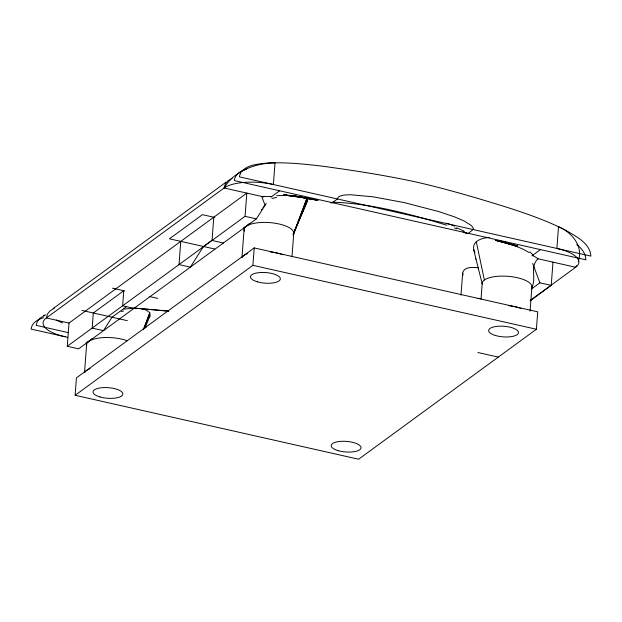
<?xml version="1.0" encoding="UTF-8"?>
<svg xmlns="http://www.w3.org/2000/svg" width="622" height="622" viewBox="0 0 622 622"><rect width="100%" height="100%" fill="white"/><g stroke="black" fill="none" stroke-linecap="round" stroke-linejoin="round"><path stroke-width="0.93" d="M461.003 295.139L462.659 273.074C463.919 266.356 473.117 267.227 478.396 267.872M67.269 346.283L69.019 323.059L246.802 193.1L245.06 216.316L67.269 346.283L78.613 348.841L256.396 218.874L266.216 203.378M75.122 395.289L76.428 377.873L254.211 247.906L537.711 311.84L536.405 329.256L358.614 459.223L75.122 395.289L252.905 265.322L536.405 329.256M84.561 371.87L86.621 344.502M180.769 241.367L179.027 264.591L190.363 267.149L203.448 246.483M213.789 217.233L212.04 240.457L223.384 243.015M242.028 256.762L244.088 229.394M252.905 265.322L254.211 247.906M292.013 256.489L293.747 233.437M481.024 299.143L482.229 283.103M530.084 311.148L531.88 287.146M530.092 300.823L551.232 285.366L552.981 262.142M65.123 336.759A37.374 13.272 4.3 0 1 46.339 317.943L224.122 187.984L225.273 184.019L227.979 180.792L232.084 178.265M578.227 261.349C583.763 246.398 571.696 232.138 558.517 226.711L556.877 248.45A37.367 13.272 4.3 0 1 575.661 267.258L530.239 300.465M330.593 202.788L332.373 202.679L337.451 198.962L338.236 197.236L340.047 196.054L344.215 195.036L350.233 194.717L373.13 196.824L404.417 202.624L438.992 211.651L454.293 216.783L464.199 221.02L471.111 225.374L472.736 227.147L473.529 229.168L468.063 233.592L465.023 232.721M293.522 234.292L306.848 198.535L293.405 234.206L307.766 199.654L307.455 198.13M143.76 328.906L149.793 312.874C146.053 308.419 139.359 308.442 134.025 308.17M143.371 329.761L149.793 312.874L150.112 315.665L144.794 328.33M293.164 234.082L307.766 199.654L306.304 202.531M293.18 234.066L307.299 201.178M576.524 265.578L575.661 267.258L537.392 258.628M149.941 316.085L148.518 317.959M531.553 288.064C537.058 278.757 529.299 266.581 538.077 258.783A32.593 11.577 4.3 0 0 532.416 255.479M263.814 196.933L224.122 187.984C234.043 171.112 254.235 163.78 272.98 162.832M134.515 307.525L133.979 308.364L122.643 305.806L123.778 290.715L93.3 312.99L92.165 328.089L103.501 330.647L112.007 317.212L126.616 306.537M262.888 207.95L265.05 205.213L261.714 196.459A32.593 11.577 4.3 0 1 271.604 196.661M261.45 209.762L261.808 209.311M249.383 223.555L246.242 226.307M91.761 338.811L88.231 341.789L86.178 342.427M53.127 308.582L225.973 182.223M202.127 247.447L212.662 239.75M271.044 197.065L279.643 190.783M531.864 255.883L540.464 249.601M531.281 289.106L539.896 282.808L551.232 285.366M54.301 308.224L50.195 310.759L47.49 313.978L46.339 317.943L69.019 323.059M44.139 315.649L40.033 318.184L37.328 321.403L36.177 325.368L68.311 332.615M246.709 169.254C241.126 170.762 234.968 174.214 234.284 180.559L585.823 259.833C585.893 253.473 581.469 248.279 576.765 244.5M43.524 317.78C37.942 319.288 31.784 322.74 31.1 329.085L67.72 337.342M44.434 315.136L43.633 315.735M123.926 309.118L133.372 308.178M44.947 315.043L45.771 314.957M276.704 195.666L291.477 195.432M332.467 202.181C371.435 203.48 409.719 213.929 446.868 225.25M273.136 162.832L275.017 162.777L273.385 184.516A37.367 13.272 4.3 0 0 224.122 187.984M294.284 195.673L296.15 195.712M144.335 327.04L146.193 327.18M134.99 308.178L168.663 311.163M139.211 308.458L168.756 311.148M283.337 194.981L303.209 197.275M309.188 198.332L283.772 194.927L315.455 199.608L295.31 196.202L316.909 200.09L296.507 196.288L318.239 200.44M293.506 196L284.207 194.873L294.066 196.07M245.06 216.316L256.396 218.874M214.73 217.443L202.445 214.676L169.433 238.809L214.792 249.041M477.898 352.503L498.308 357.106M112.434 288.157L124.719 290.925M149.288 296.469L157.794 298.389M81.956 310.432L127.316 320.664M495.602 240.395L517.209 245.791L495.812 240.356L517.232 246.258L497.476 240.364L517.341 246.39L500.694 241.111M243.707 227.333L243.808 227.357A19.951 3.242 -52.5 0 0 246.211 226.346M500.562 241.079L517.597 246.607L505.041 242.137M505.087 242.183L517.722 246.716M454.534 228.01L456.602 228.826M509.954 243.583L510.437 243.785M511.401 244.189L512.357 244.594M512.839 244.796L523.421 249.368L529.128 252.594M463.025 231.687L464.074 232.216M463.126 275.002L462.659 273.074M532.696 263.471L539.896 282.808M473.583 249.391L482.244 283.99A24.911 8.848 4.3 0 1 508.127 276.331A24.911 8.848 4.3 0 1 531.654 287.994M476.273 241.585L484.375 280.009M330.795 202.788A7.744 1.057 -1.7 0 1 331.168 202.624M331.868 202.741A9.136 1.33 1.7 0 1 332.467 202.632M446.487 223.228A68.544 24.623 23 0 1 454.752 226.144M456.634 227.885A19.305 5.007 22.3 0 1 464.385 231.368M465.342 232.729A7.791 0.443 25.5 0 1 466.321 233.273M244.376 231.197A24.911 8.848 4.3 0 1 269.917 222.622A24.911 8.848 4.3 0 1 293.071 235.093M272.039 198.402A25.16 17.4 -15.4 0 1 276.666 197.501M86.637 345.397A24.911 8.848 4.3 0 1 100.344 337.863A24.911 8.848 4.3 0 1 127.456 340.794M242.137 257.57A24.911 8.848 4.3 0 1 247.727 253.488M270.259 251.902A24.911 8.848 4.3 0 1 282.746 254.717M474.99 252.548A34.303 15.589 15.9 0 1 489.646 237.402M529.858 251.926A25.16 20.293 -22.8 0 1 532.976 255.129M508.399 305.604A24.911 8.848 4.3 0 1 520.878 308.419M121.321 311.49A33.992 16.926 -19.8 0 1 123.545 311.008M84.67 372.687A24.911 8.848 4.3 0 1 90.26 368.597M62.565 322.958A46.992 2.815 22.2 0 1 56.377 320.066M478.069 298.397A21.179 7.518 4.3 0 1 480.2 298.451M475.947 259.047A12.463 4.937 11.3 0 1 475.379 258.682M240.512 172.877L239.361 176.842L590.9 256.116C590.06 243.171 576.361 236.694 566.603 230.762C548.985 221.572 530.185 214.932 511.354 208.704C480.425 198.962 449.294 189.702 417.696 182.37C386.495 175.528 354.898 170.63 323.269 166.292C304.485 164.021 285.537 162.031 266.597 163.112C257.5 164.169 246.312 164.698 240.512 172.877M257.5 281.859A14.959 5.31 4.3 0 0 280.335 279.037A14.959 5.31 4.3 0 0 258.441 272.7A14.959 5.31 4.3 0 0 257.5 281.859M495.641 335.561A14.959 5.31 4.3 0 0 518.476 332.739A14.959 5.31 4.3 0 0 496.581 326.402A14.959 5.31 4.3 0 0 495.641 335.561M338.174 450.67A14.959 5.31 4.3 0 0 361.009 447.848A14.959 5.31 4.3 0 0 339.114 441.519A14.959 5.31 4.3 0 0 338.174 450.67M100.033 396.968A14.959 5.31 4.3 0 0 122.868 394.146A14.959 5.31 4.3 0 0 100.974 387.809A14.959 5.31 4.3 0 0 100.033 396.968"/></g></svg>
